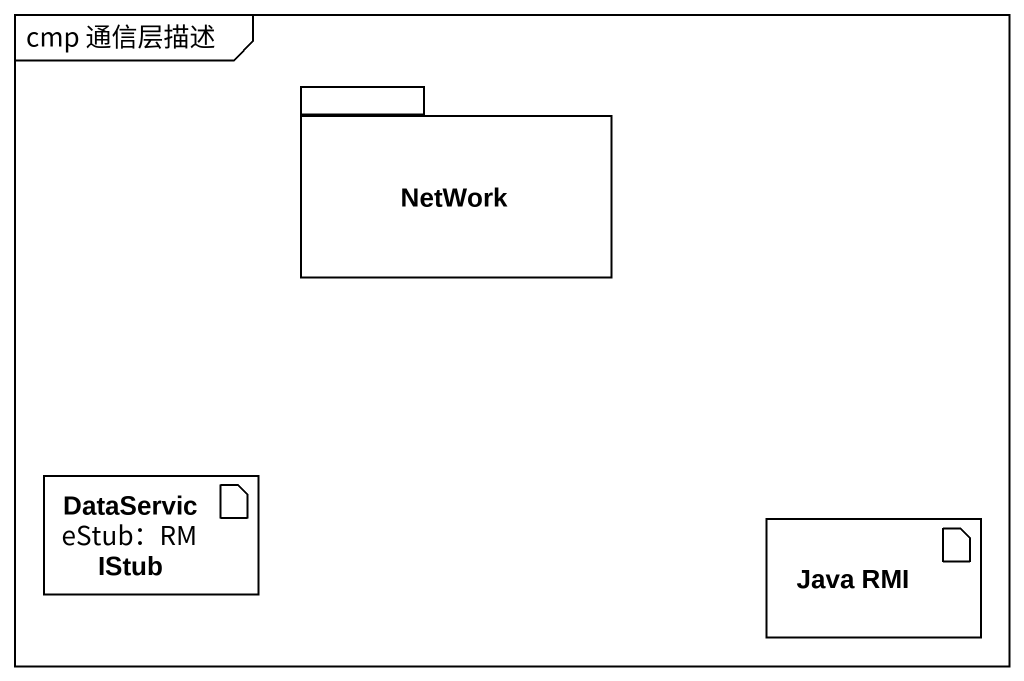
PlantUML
@startuml
mainframe cmp 通信层描述
package "NetWork" as NetWork_ {
}
artifact "DataServiceStub：RMIStub" as DataServiceStub_RMIStub
artifact "Java RMI" as Java_RMI
@enduml
